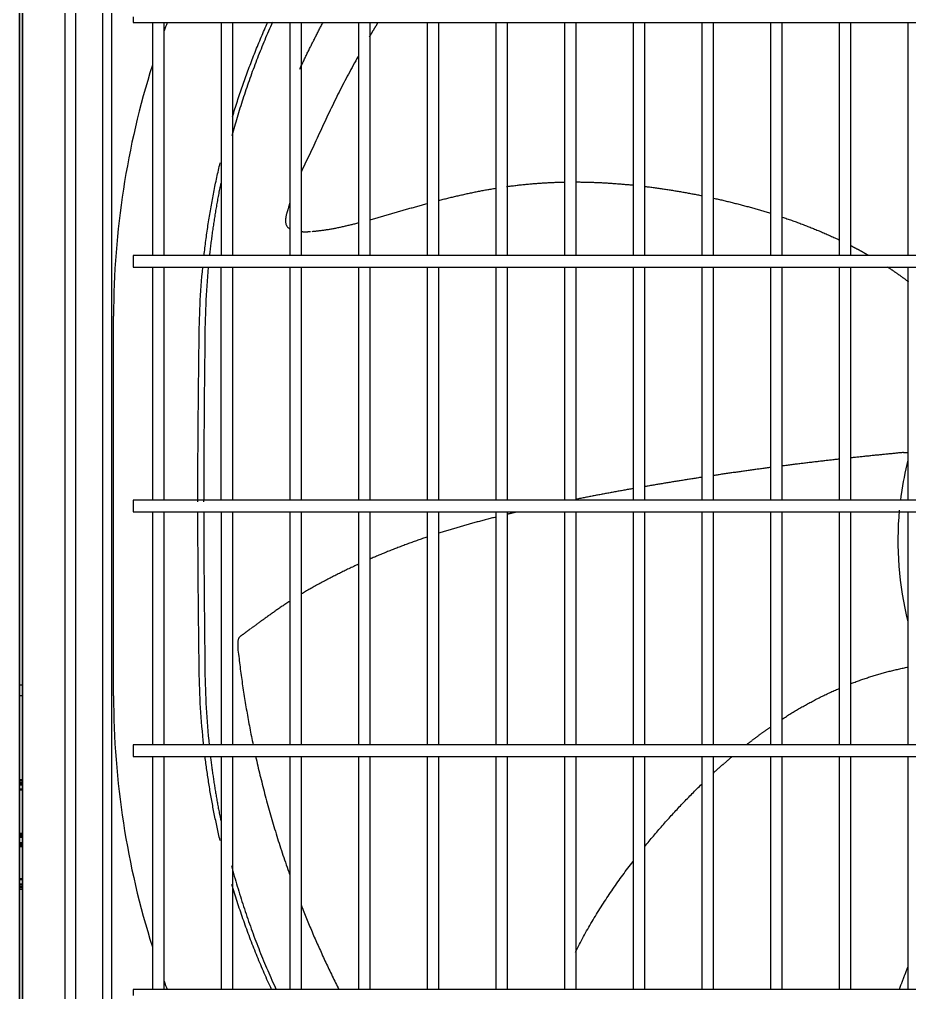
# Model space of a CAD drawing. Header units: millimetres. Extents: x 0 to 504600, y 0 to 118800.
# Drawn here: x 435865.5 to 436170, y 45892.2 to 46225.3 of the extents above; entities that cross this region are included whole.
import ezdxf

# ---------------------------------------------------------------- set-up
doc = ezdxf.new("R2010")
doc.units = ezdxf.units.MM
doc.header["$LTSCALE"] = 200
doc.layers.add('LG-AIRCON', color=240, linetype='Continuous')

# ---------------------------------------------------------------- blocks, each defined once
blk = doc.blocks.new('UXC')
at = {"layer": 'LG-AIRCON', "color": 0}
for p, q in [((390.35, 733), (390.35, 30)), ((390.35, 30), (390.35, 733)), ((391.35, 30), (391.35, 733)), ((391.35, 733), (391.35, 30)), ((405.99, 111.03), (405.99, 651.03)), ((409.53, 651.03), (409.53, 111.03)), ((418.83, 114.89), (418.83, 647.18)), ((421.8, 647.18), (421.8, 114.89)), ((429.3, 548.5), (429.3, 546.5)), ((429.3, 546.5), (1174.82, 546.5)), ((435.81, 546.5), (435.81, 466.75)), ((439.81, 466.75), (439.81, 546.5)), ((459.31, 546.5), (459.31, 466.75)), ((463.31, 466.75), (463.31, 546.5)), ((482.81, 546.5), (482.81, 466.75)), ((486.81, 466.75), (486.81, 546.5)), ((506.31, 546.5), (506.31, 466.75)), ((510.31, 466.75), (510.31, 546.5)), ((529.81, 546.5), (529.81, 466.74)), ((533.81, 466.74), (533.81, 546.5)), ((553.31, 546.5), (553.31, 466.74)), ((557.31, 466.74), (557.31, 546.5)), ((576.81, 546.5), (576.81, 466.74)), ((580.81, 466.74), (580.81, 546.5)), ((600.31, 546.5), (600.31, 466.74)), ((604.31, 466.74), (604.31, 546.5)), ((623.81, 546.5), (623.81, 466.74)), ((627.81, 466.74), (627.81, 546.5)), ((647.31, 546.5), (647.31, 466.74)), ((651.31, 466.74), (651.31, 546.5)), ((670.81, 546.5), (670.81, 466.74)), ((674.81, 466.74), (674.81, 546.5)), ((694.31, 546.5), (694.31, 466.74)), ((1174.82, 466.75), (429.3, 466.75)), ((429.3, 466.75), (429.3, 464.75)), ((429.3, 464.75), (429.3, 462.75)), ((429.3, 462.75), (1174.82, 462.75)), ((435.81, 462.75), (435.81, 383)), ((439.81, 383), (439.81, 462.75)), ((459.31, 383), (459.31, 462.75)), ((463.31, 383), (463.31, 462.75)), ((482.81, 462.75), (482.81, 383)), ((486.81, 383), (486.81, 462.75)), ((506.31, 462.75), (506.31, 383)), ((510.31, 383), (510.31, 462.75)), ((529.81, 462.75), (529.81, 383)), ((533.81, 383), (533.81, 462.75)), ((553.31, 462.75), (553.31, 383)), ((557.31, 383), (557.31, 462.75)), ((576.81, 462.75), (576.81, 383)), ((580.81, 383), (580.81, 462.75)), ((600.31, 462.75), (600.31, 383)), ((604.31, 383), (604.31, 462.75)), ((623.81, 462.75), (623.81, 383)), ((627.81, 383), (627.81, 462.75)), ((647.31, 462.75), (647.31, 383)), ((651.31, 383), (651.31, 462.75)), ((670.81, 462.75), (670.81, 383)), ((674.81, 383), (674.81, 462.75)), ((694.31, 462.75), (694.31, 383)), ((422.56, 316), (422.56, 446)), ((429.3, 383), (429.3, 381)), ((1174.82, 383), (429.3, 383)), ((429.3, 381), (429.3, 379)), ((429.3, 379), (1174.82, 379)), ((435.81, 379), (435.81, 299.25)), ((439.81, 299.25), (439.81, 379)), ((459.31, 379.01), (459.31, 299.26)), ((463.31, 299.26), (463.31, 379.01)), ((482.81, 379), (482.81, 299.25)), ((486.81, 299.25), (486.81, 379)), ((506.31, 379), (506.31, 299.25)), ((510.31, 299.25), (510.31, 379)), ((529.81, 379), (529.81, 299.25)), ((533.81, 299.25), (533.81, 379)), ((553.31, 379), (553.31, 299.25)), ((557.31, 299.25), (557.31, 379)), ((576.81, 379), (576.81, 299.25)), ((580.81, 299.25), (580.81, 379)), ((600.31, 379), (600.31, 299.25)), ((604.31, 299.25), (604.31, 379)), ((623.81, 379), (623.81, 299.25)), ((627.81, 299.25), (627.81, 379)), ((647.31, 379), (647.31, 299.25)), ((651.31, 299.25), (651.31, 379)), ((670.81, 379), (670.81, 299.25)), ((674.81, 299.25), (674.81, 379)), ((694.31, 379), (694.31, 299.25)), ((429.3, 299.25), (429.3, 297.25)), ((1174.82, 299.25), (429.3, 299.25)), ((429.3, 297.25), (429.3, 295.25)), ((429.3, 295.25), (1174.82, 295.25)), ((435.81, 295.25), (435.81, 215.5)), ((439.81, 215.5), (439.81, 295.25)), ((459.31, 295.26), (459.31, 215.5)), ((463.31, 215.5), (463.31, 295.26)), ((482.81, 295.25), (482.81, 215.5)), ((486.81, 215.5), (486.81, 295.25)), ((506.31, 295.25), (506.31, 215.5)), ((510.31, 215.5), (510.31, 295.25)), ((529.81, 295.26), (529.81, 215.51)), ((533.81, 215.51), (533.81, 295.26)), ((553.31, 295.26), (553.31, 215.51)), ((557.31, 215.51), (557.31, 295.26)), ((576.81, 295.26), (576.81, 215.51)), ((580.81, 215.51), (580.81, 295.26)), ((600.31, 295.26), (600.31, 215.51)), ((604.31, 215.51), (604.31, 295.26)), ((623.81, 295.26), (623.81, 215.51)), ((627.81, 215.51), (627.81, 295.26)), ((647.31, 295.26), (647.31, 215.51)), ((651.31, 215.51), (651.31, 295.26)), ((670.81, 295.26), (670.81, 215.51)), ((674.81, 215.51), (674.81, 295.26)), ((694.31, 295.26), (694.31, 215.51)), ((390.6, 268.94), (390.35, 269.01)), ((390.35, 268.94), (391.1, 268.94)), ((390.6, 268.64), (390.35, 268.68)), ((390.35, 268.64), (391.1, 268.64)), ((391.35, 268.44), (390.35, 268.44)), ((390.35, 268.44), (391.35, 268.44)), ((391.35, 268.14), (390.35, 268.14)), ((390.35, 268.14), (391.35, 268.14)), ((391.35, 268.02), (390.35, 268.02)), ((390.35, 268.02), (391.35, 268.02)), ((391.35, 267.64), (390.35, 267.64)), ((390.35, 267.64), (391.35, 267.64)), ((391.35, 268.94), (390.6, 268.94)), ((390.6, 268.94), (390.6, 268.64)), ((391.35, 268.64), (390.6, 268.64)), ((391.1, 268.94), (391.35, 269.01)), ((391.1, 268.94), (391.1, 268.64)), ((391.1, 268.64), (391.35, 268.68)), ((390.35, 265.77), (391.35, 265.77)), ((391.35, 265.77), (390.35, 265.77)), ((390.35, 265.39), (391.35, 265.39)), ((391.35, 265.39), (390.35, 265.39)), ((390.35, 265.27), (391.35, 265.27)), ((391.35, 265.27), (390.35, 265.27)), ((390.35, 264.97), (391.35, 264.97)), ((391.35, 264.97), (390.35, 264.97)), ((391.35, 264.77), (390.35, 264.77)), ((390.35, 264.77), (391.35, 264.77)), ((391.35, 264.47), (390.35, 264.47)), ((390.35, 264.47), (391.35, 264.47)), ((429.3, 215.5), (429.3, 213.5)), ((1174.82, 215.5), (429.3, 215.5))]:
    blk.add_line(p, q, dxfattribs=at)
for points in [[(476.87, 546.62), (476.53, 545.87), (476.2, 545.11), (475.86, 544.35), (475.54, 543.59), (475.21, 542.82), (474.88, 542.06), (474.56, 541.29), (474.24, 540.53), (473.92, 539.76), (473.61, 538.99), (473.29, 538.22), (472.98, 537.45), (472.67, 536.68), (472.37, 535.9), (472.06, 535.13), (471.76, 534.36), (471.47, 533.59), (471.17, 532.81), (470.88, 532.04), (470.59, 531.26), (470.3, 530.49), (470.01, 529.71), (469.73, 528.93), (469.45, 528.15), (469.17, 527.38), (468.9, 526.6), (468.62, 525.82), (468.35, 525.04), (468.08, 524.26), (467.82, 523.48), (467.56, 522.69), (467.3, 521.91), (467.04, 521.13), (466.78, 520.34), (466.53, 519.56), (466.28, 518.77), (466.03, 517.99), (465.78, 517.2), (465.54, 516.41), (465.3, 515.63), (465.06, 514.84), (464.83, 514.05), (464.59, 513.26), (464.36, 512.47), (464.13, 511.68), (463.91, 510.89), (463.69, 510.1), (463.47, 509.3), (463.25, 508.51), (463.03, 507.72)], [(463.25, 514.32), (463.45, 514.98), (463.65, 515.64), (463.85, 516.29), (464.05, 516.95), (464.26, 517.6), (464.47, 518.26), (464.68, 518.91), (464.89, 519.57), (465.1, 520.22), (465.31, 520.87), (465.53, 521.53), (465.75, 522.18), (465.97, 522.83), (466.19, 523.48), (466.41, 524.13), (466.64, 524.78), (466.86, 525.43), (467.09, 526.08), (467.32, 526.73), (467.55, 527.38), (467.78, 528.03), (468.02, 528.67), (468.26, 529.32), (468.49, 529.97), (468.73, 530.61), (468.98, 531.26), (469.22, 531.91), (469.46, 532.55), (469.71, 533.2), (469.96, 533.84), (470.21, 534.48), (470.46, 535.13), (470.72, 535.77), (470.97, 536.41), (471.23, 537.06), (471.49, 537.7), (471.75, 538.34), (472.01, 538.98), (472.28, 539.62), (472.54, 540.26), (472.81, 540.9), (473.08, 541.54), (473.35, 542.18), (473.62, 542.81), (473.89, 543.45), (474.17, 544.08), (474.45, 544.72), (474.72, 545.35), (475, 545.98), (475.29, 546.61)], [(486.21, 530.52), (486.36, 530.84), (486.51, 531.17), (486.66, 531.49), (486.82, 531.82), (486.97, 532.14), (487.12, 532.46), (487.28, 532.79), (487.43, 533.11), (487.59, 533.44), (487.74, 533.76), (487.9, 534.08), (488.05, 534.41), (488.21, 534.73), (488.36, 535.05), (488.52, 535.38), (488.68, 535.7), (488.83, 536.02), (488.99, 536.34), (489.15, 536.66), (489.31, 536.99), (489.47, 537.31), (489.62, 537.63), (489.78, 537.95), (489.94, 538.27), (490.1, 538.59), (490.26, 538.91), (490.42, 539.24), (490.58, 539.56), (490.74, 539.88), (490.91, 540.2), (491.07, 540.52), (491.23, 540.84), (491.39, 541.16), (491.56, 541.48), (491.72, 541.8), (491.88, 542.11), (492.05, 542.43), (492.21, 542.75), (492.37, 543.07), (492.54, 543.39), (492.7, 543.71), (492.87, 544.03), (493.03, 544.35), (493.2, 544.66), (493.37, 544.98), (493.53, 545.3), (493.7, 545.62), (493.87, 545.93), (494.04, 546.25), (494.2, 546.57)], [(513.07, 546.66), (513.01, 546.56), (512.95, 546.46), (512.88, 546.36), (512.82, 546.26), (512.76, 546.16), (512.7, 546.06), (512.64, 545.96), (512.58, 545.86), (512.52, 545.75), (512.45, 545.65), (512.39, 545.55), (512.33, 545.45), (512.27, 545.35), (512.21, 545.25), (512.15, 545.15), (512.09, 545.05), (512.03, 544.95), (511.96, 544.84), (511.9, 544.74), (511.84, 544.64), (511.78, 544.54), (511.72, 544.44), (511.66, 544.34), (511.6, 544.24), (511.54, 544.13), (511.48, 544.03), (511.42, 543.93), (511.35, 543.83), (511.29, 543.73), (511.23, 543.63), (511.17, 543.52), (511.11, 543.42), (511.05, 543.32), (510.99, 543.22), (510.93, 543.12), (510.87, 543.01), (510.81, 542.91), (510.75, 542.81), (510.69, 542.71), (510.63, 542.61), (510.57, 542.5), (510.51, 542.4), (510.45, 542.3), (510.39, 542.2), (510.32, 542.1), (510.26, 541.99), (510.2, 541.89), (510.14, 541.79), (510.08, 541.69), (510.02, 541.58)], [(506.22, 534.95), (505.81, 534.2), (505.39, 533.45), (504.97, 532.7), (504.56, 531.94), (504.15, 531.18), (503.74, 530.42), (503.33, 529.66), (502.92, 528.9), (502.51, 528.14), (502.11, 527.37), (501.71, 526.61), (501.31, 525.84), (500.91, 525.07), (500.51, 524.29), (500.11, 523.52), (499.72, 522.74), (499.32, 521.97), (498.93, 521.19), (498.54, 520.41), (498.16, 519.62), (497.77, 518.84), (497.39, 518.05), (497.01, 517.26), (496.63, 516.47), (496.26, 515.68), (495.88, 514.89), (495.51, 514.09), (495.14, 513.3), (494.76, 512.5), (494.39, 511.7), (494.02, 510.9), (493.65, 510.1), (493.28, 509.3), (492.91, 508.49), (492.53, 507.69), (492.16, 506.89), (491.79, 506.08), (491.41, 505.28), (491.03, 504.47), (490.66, 503.67), (490.28, 502.86), (489.9, 502.06), (489.52, 501.25), (489.14, 500.44), (488.75, 499.63), (488.37, 498.82), (487.98, 498.01), (487.6, 497.2), (487.21, 496.39), (486.82, 495.58)], [(453.49, 466.78), (453.56, 467.42), (453.64, 468.06), (453.71, 468.7), (453.79, 469.35), (453.87, 469.99), (453.95, 470.63), (454.03, 471.27), (454.12, 471.91), (454.2, 472.55), (454.29, 473.19), (454.38, 473.83), (454.47, 474.47), (454.56, 475.11), (454.65, 475.75), (454.75, 476.39), (454.84, 477.03), (454.94, 477.66), (455.04, 478.3), (455.14, 478.94), (455.24, 479.58), (455.34, 480.21), (455.45, 480.85), (455.55, 481.48), (455.66, 482.12), (455.77, 482.75), (455.88, 483.39), (456, 484.02), (456.11, 484.65), (456.22, 485.29), (456.34, 485.92), (456.46, 486.55), (456.58, 487.18), (456.7, 487.81), (456.82, 488.44), (456.95, 489.08), (457.07, 489.71), (457.2, 490.34), (457.33, 490.97), (457.46, 491.59), (457.59, 492.22), (457.73, 492.85), (457.86, 493.48), (458, 494.11), (458.14, 494.74), (458.28, 495.36), (458.42, 495.99), (458.56, 496.61), (458.7, 497.24), (458.85, 497.87), (458.99, 498.49)], [(459.18, 491.43), (459.08, 490.94), (458.98, 490.46), (458.88, 489.97), (458.79, 489.48), (458.69, 488.99), (458.6, 488.5), (458.5, 488.01), (458.41, 487.52), (458.32, 487.03), (458.23, 486.54), (458.14, 486.05), (458.05, 485.56), (457.96, 485.07), (457.87, 484.58), (457.79, 484.09), (457.7, 483.6), (457.62, 483.11), (457.53, 482.62), (457.45, 482.13), (457.37, 481.63), (457.29, 481.14), (457.21, 480.65), (457.13, 480.16), (457.05, 479.66), (456.98, 479.17), (456.9, 478.68), (456.82, 478.18), (456.75, 477.69), (456.68, 477.2), (456.6, 476.7), (456.53, 476.21), (456.46, 475.71), (456.39, 475.22), (456.32, 474.72), (456.25, 474.23), (456.19, 473.73), (456.12, 473.24), (456.05, 472.74), (455.99, 472.25), (455.93, 471.75), (455.86, 471.25), (455.8, 470.76), (455.74, 470.26), (455.68, 469.76), (455.62, 469.26), (455.56, 468.77), (455.51, 468.27), (455.45, 467.77), (455.4, 467.27), (455.34, 466.77)], [(533.8, 485.63), (534.19, 485.73), (534.58, 485.83), (534.96, 485.93), (535.35, 486.03), (535.74, 486.12), (536.12, 486.22), (536.51, 486.32), (536.9, 486.41), (537.29, 486.51), (537.67, 486.6), (538.06, 486.7), (538.45, 486.79), (538.84, 486.88), (539.23, 486.98), (539.62, 487.07), (540.01, 487.16), (540.39, 487.25), (540.78, 487.34), (541.17, 487.43), (541.56, 487.52), (541.95, 487.6), (542.34, 487.69), (542.73, 487.78), (543.12, 487.86), (543.51, 487.95), (543.9, 488.03), (544.29, 488.11), (544.68, 488.2), (545.07, 488.28), (545.46, 488.36), (545.85, 488.44), (546.24, 488.52), (546.63, 488.6), (547.02, 488.67), (547.41, 488.75), (547.8, 488.83), (548.19, 488.9), (548.58, 488.98), (548.98, 489.05), (549.37, 489.12), (549.76, 489.2), (550.15, 489.27), (550.54, 489.34), (550.93, 489.41), (551.32, 489.47), (551.72, 489.54), (552.11, 489.61), (552.5, 489.67), (552.89, 489.74), (553.28, 489.8)], [(556.99, 490.36), (557.39, 490.42), (557.78, 490.47), (558.18, 490.52), (558.58, 490.58), (558.97, 490.63), (559.37, 490.68), (559.77, 490.72), (560.16, 490.77), (560.56, 490.82), (560.96, 490.86), (561.35, 490.91), (561.75, 490.95), (562.15, 491), (562.54, 491.04), (562.94, 491.08), (563.34, 491.12), (563.73, 491.16), (564.13, 491.2), (564.53, 491.23), (564.92, 491.27), (565.32, 491.3), (565.72, 491.34), (566.11, 491.37), (566.51, 491.4), (566.91, 491.44), (567.31, 491.47), (567.7, 491.5), (568.1, 491.52), (568.5, 491.55), (568.89, 491.58), (569.29, 491.6), (569.69, 491.63), (570.08, 491.65), (570.48, 491.68), (570.88, 491.7), (571.27, 491.72), (571.67, 491.74), (572.07, 491.76), (572.46, 491.78), (572.86, 491.79), (573.26, 491.81), (573.65, 491.83), (574.05, 491.84), (574.44, 491.85), (574.84, 491.87), (575.24, 491.88), (575.63, 491.89), (576.03, 491.9), (576.42, 491.91), (576.82, 491.92)], [(580.83, 491.95), (581.22, 491.94), (581.62, 491.94), (582.01, 491.94), (582.4, 491.93), (582.8, 491.93), (583.19, 491.92), (583.58, 491.91), (583.97, 491.91), (584.36, 491.9), (584.76, 491.89), (585.15, 491.88), (585.54, 491.87), (585.93, 491.85), (586.32, 491.84), (586.71, 491.83), (587.11, 491.81), (587.5, 491.8), (587.89, 491.78), (588.28, 491.76), (588.67, 491.75), (589.06, 491.73), (589.45, 491.71), (589.84, 491.69), (590.23, 491.67), (590.62, 491.65), (591.01, 491.63), (591.4, 491.6), (591.79, 491.58), (592.18, 491.55), (592.57, 491.53), (592.96, 491.5), (593.35, 491.48), (593.74, 491.45), (594.13, 491.42), (594.51, 491.39), (594.9, 491.36), (595.29, 491.33), (595.68, 491.3), (596.07, 491.27), (596.46, 491.24), (596.84, 491.2), (597.23, 491.17), (597.62, 491.13), (598.01, 491.1), (598.39, 491.06), (598.78, 491.03), (599.17, 490.99), (599.55, 490.95), (599.94, 490.91), (600.33, 490.87)], [(604.34, 490.42), (604.73, 490.38), (605.13, 490.33), (605.52, 490.28), (605.91, 490.23), (606.3, 490.18), (606.7, 490.13), (607.09, 490.08), (607.48, 490.02), (607.87, 489.97), (608.26, 489.92), (608.66, 489.86), (609.05, 489.81), (609.44, 489.75), (609.83, 489.7), (610.22, 489.64), (610.61, 489.58), (611, 489.52), (611.39, 489.46), (611.78, 489.41), (612.17, 489.35), (612.57, 489.28), (612.96, 489.22), (613.35, 489.16), (613.73, 489.1), (614.12, 489.04), (614.51, 488.97), (614.9, 488.91), (615.29, 488.84), (615.68, 488.78), (616.07, 488.71), (616.46, 488.64), (616.85, 488.58), (617.24, 488.51), (617.62, 488.44), (618.01, 488.37), (618.4, 488.3), (618.79, 488.23), (619.17, 488.16), (619.56, 488.09), (619.95, 488.01), (620.34, 487.94), (620.72, 487.87), (621.11, 487.79), (621.5, 487.72), (621.88, 487.64), (622.27, 487.57), (622.65, 487.49), (623.04, 487.41), (623.43, 487.34), (623.81, 487.26)], [(627.83, 486.41), (628.22, 486.32), (628.62, 486.23), (629.01, 486.14), (629.41, 486.05), (629.8, 485.96), (630.19, 485.87), (630.59, 485.78), (630.98, 485.69), (631.37, 485.59), (631.77, 485.5), (632.16, 485.41), (632.55, 485.31), (632.95, 485.22), (633.34, 485.12), (633.73, 485.02), (634.12, 484.93), (634.51, 484.83), (634.91, 484.73), (635.3, 484.63), (635.69, 484.53), (636.08, 484.43), (636.47, 484.33), (636.86, 484.23), (637.25, 484.13), (637.64, 484.02), (638.03, 483.92), (638.42, 483.81), (638.81, 483.71), (639.2, 483.6), (639.59, 483.5), (639.98, 483.39), (640.37, 483.28), (640.75, 483.17), (641.14, 483.06), (641.53, 482.95), (641.92, 482.84), (642.31, 482.73), (642.69, 482.62), (643.08, 482.51), (643.47, 482.4), (643.85, 482.28), (644.24, 482.17), (644.63, 482.05), (645.01, 481.94), (645.4, 481.82), (645.78, 481.7), (646.17, 481.58), (646.55, 481.46), (646.94, 481.34), (647.32, 481.22)], [(482.81, 484.72), (482.76, 484.54), (482.7, 484.36), (482.65, 484.18), (482.59, 483.99), (482.54, 483.81), (482.49, 483.63), (482.43, 483.45), (482.38, 483.26), (482.33, 483.08), (482.27, 482.9), (482.22, 482.72), (482.16, 482.53), (482.11, 482.35), (482.05, 482.17), (482, 481.99), (481.95, 481.8), (481.89, 481.62), (481.84, 481.44), (481.79, 481.26), (481.74, 481.07), (481.69, 480.89), (481.64, 480.7), (481.6, 480.52), (481.56, 480.33), (481.52, 480.15), (481.49, 479.96), (481.45, 479.77), (481.43, 479.58), (481.4, 479.4), (481.38, 479.21), (481.37, 479.02), (481.36, 478.83), (481.36, 478.64), (481.36, 478.44), (481.37, 478.25), (481.39, 478.06), (481.42, 477.88), (481.46, 477.69), (481.51, 477.51), (481.58, 477.33), (481.65, 477.16), (481.73, 476.99), (481.83, 476.82), (481.93, 476.67), (482.05, 476.53), (482.18, 476.39), (482.33, 476.27), (482.48, 476.17), (482.64, 476.07), (482.81, 475.99)], [(510.33, 479.04), (510.72, 479.15), (511.11, 479.26), (511.5, 479.37), (511.89, 479.48), (512.28, 479.59), (512.67, 479.7), (513.06, 479.81), (513.45, 479.92), (513.84, 480.03), (514.23, 480.14), (514.62, 480.25), (515.01, 480.36), (515.4, 480.47), (515.78, 480.58), (516.17, 480.69), (516.56, 480.8), (516.95, 480.91), (517.34, 481.03), (517.73, 481.14), (518.11, 481.25), (518.5, 481.36), (518.89, 481.47), (519.28, 481.59), (519.66, 481.7), (520.05, 481.81), (520.44, 481.92), (520.83, 482.03), (521.22, 482.15), (521.61, 482.26), (521.99, 482.37), (522.38, 482.48), (522.77, 482.59), (523.16, 482.7), (523.55, 482.81), (523.94, 482.93), (524.33, 483.04), (524.72, 483.15), (525.11, 483.26), (525.5, 483.37), (525.89, 483.48), (526.28, 483.59), (526.67, 483.7), (527.06, 483.81), (527.45, 483.91), (527.84, 484.02), (528.23, 484.13), (528.62, 484.24), (529.01, 484.35), (529.4, 484.45), (529.79, 484.56)], [(651.32, 479.92), (651.72, 479.79), (652.12, 479.65), (652.52, 479.51), (652.92, 479.38), (653.32, 479.24), (653.72, 479.1), (654.12, 478.96), (654.51, 478.82), (654.91, 478.68), (655.31, 478.53), (655.7, 478.39), (656.1, 478.25), (656.5, 478.1), (656.89, 477.96), (657.29, 477.81), (657.68, 477.66), (658.08, 477.51), (658.47, 477.36), (658.87, 477.21), (659.26, 477.06), (659.65, 476.91), (660.04, 476.75), (660.44, 476.6), (660.83, 476.44), (661.22, 476.29), (661.61, 476.13), (662, 475.97), (662.39, 475.81), (662.78, 475.66), (663.17, 475.49), (663.56, 475.33), (663.95, 475.17), (664.34, 475.01), (664.73, 474.84), (665.12, 474.68), (665.5, 474.51), (665.89, 474.34), (666.28, 474.17), (666.66, 474), (667.05, 473.83), (667.43, 473.66), (667.82, 473.49), (668.2, 473.32), (668.59, 473.14), (668.97, 472.97), (669.35, 472.79), (669.73, 472.61), (670.12, 472.43), (670.5, 472.25), (670.88, 472.07)], [(490.49, 475.02), (490.79, 475.05), (491.1, 475.08), (491.4, 475.11), (491.71, 475.14), (492.01, 475.17), (492.32, 475.21), (492.63, 475.24), (492.93, 475.28), (493.24, 475.32), (493.55, 475.36), (493.86, 475.4), (494.17, 475.44), (494.48, 475.48), (494.8, 475.53), (495.11, 475.58), (495.42, 475.62), (495.74, 475.67), (496.06, 475.73), (496.37, 475.78), (496.69, 475.83), (497.01, 475.89), (497.33, 475.95), (497.65, 476.01), (497.97, 476.07), (498.29, 476.13), (498.61, 476.19), (498.93, 476.26), (499.25, 476.32), (499.58, 476.39), (499.9, 476.46), (500.22, 476.53), (500.55, 476.6), (500.87, 476.67), (501.2, 476.74), (501.52, 476.81), (501.85, 476.89), (502.17, 476.96), (502.5, 477.04), (502.83, 477.11), (503.15, 477.19), (503.48, 477.27), (503.8, 477.35), (504.13, 477.43), (504.45, 477.51), (504.78, 477.59), (505.11, 477.67), (505.43, 477.75), (505.76, 477.83), (506.08, 477.92), (506.41, 478)], [(486.76, 474.96), (486.81, 474.96), (486.87, 474.96), (486.94, 474.95), (487, 474.95), (487.06, 474.95), (487.12, 474.94), (487.18, 474.94), (487.24, 474.94), (487.3, 474.93), (487.35, 474.93), (487.41, 474.93), (487.46, 474.93), (487.52, 474.92), (487.57, 474.92), (487.63, 474.92), (487.68, 474.92), (487.74, 474.92), (487.8, 474.92), (487.86, 474.92), (487.92, 474.92), (487.98, 474.92), (488.05, 474.92), (488.11, 474.92), (488.18, 474.92), (488.25, 474.92), (488.31, 474.92), (488.38, 474.92), (488.45, 474.92), (488.52, 474.92), (488.58, 474.92), (488.65, 474.92), (488.71, 474.93), (488.78, 474.93), (488.84, 474.93), (488.91, 474.93), (488.97, 474.93), (489.03, 474.94), (489.1, 474.94), (489.16, 474.94), (489.23, 474.94), (489.29, 474.95), (489.36, 474.95), (489.43, 474.95), (489.5, 474.96), (489.57, 474.96), (489.64, 474.96), (489.72, 474.97), (489.79, 474.97), (489.86, 474.98), (489.93, 474.98)], [(674.86, 470.11), (674.98, 470.04), (675.1, 469.98), (675.22, 469.92), (675.33, 469.86), (675.45, 469.8), (675.57, 469.74), (675.69, 469.67), (675.81, 469.61), (675.93, 469.55), (676.05, 469.49), (676.17, 469.42), (676.29, 469.36), (676.41, 469.3), (676.53, 469.24), (676.64, 469.17), (676.76, 469.11), (676.88, 469.05), (677, 468.98), (677.12, 468.92), (677.24, 468.86), (677.35, 468.79), (677.47, 468.73), (677.59, 468.67), (677.71, 468.6), (677.83, 468.54), (677.95, 468.47), (678.06, 468.41), (678.18, 468.34), (678.3, 468.28), (678.42, 468.22), (678.53, 468.15), (678.65, 468.09), (678.77, 468.02), (678.89, 467.96), (679.01, 467.89), (679.12, 467.83), (679.24, 467.76), (679.36, 467.69), (679.47, 467.63), (679.59, 467.56), (679.71, 467.5), (679.83, 467.43), (679.94, 467.36), (680.06, 467.3), (680.18, 467.23), (680.29, 467.17), (680.41, 467.1), (680.53, 467.03), (680.64, 466.96), (680.76, 466.9)], [(451.36, 382.5), (451.37, 384.11), (451.37, 385.72), (451.38, 387.32), (451.38, 388.93), (451.39, 390.53), (451.39, 392.14), (451.4, 393.74), (451.41, 395.35), (451.42, 396.95), (451.42, 398.56), (451.43, 400.17), (451.44, 401.77), (451.45, 403.38), (451.46, 404.98), (451.47, 406.59), (451.49, 408.19), (451.5, 409.8), (451.51, 411.4), (451.53, 413.01), (451.54, 414.61), (451.56, 416.22), (451.57, 417.83), (451.59, 419.43), (451.61, 421.04), (451.63, 422.64), (451.64, 424.25), (451.66, 425.85), (451.68, 427.46), (451.7, 429.06), (451.72, 430.67), (451.74, 432.27), (451.76, 433.88), (451.78, 435.48), (451.8, 437.09), (451.82, 438.69), (451.85, 440.3), (451.88, 441.9), (451.92, 443.51), (451.96, 445.11), (452.01, 446.72), (452.07, 448.32), (452.14, 449.93), (452.22, 451.53), (452.31, 453.14), (452.41, 454.74), (452.52, 456.34), (452.65, 457.95), (452.78, 459.55), (452.92, 461.15), (453.07, 462.75)], [(454.94, 462.75), (454.79, 461.15), (454.66, 459.55), (454.53, 457.95), (454.42, 456.35), (454.31, 454.75), (454.22, 453.15), (454.14, 451.54), (454.06, 449.94), (454, 448.34), (453.94, 446.73), (453.9, 445.13), (453.86, 443.52), (453.82, 441.92), (453.8, 440.31), (453.77, 438.71), (453.76, 437.1), (453.74, 435.49), (453.72, 433.89), (453.71, 432.28), (453.69, 430.68), (453.68, 429.07), (453.66, 427.46), (453.64, 425.86), (453.63, 424.25), (453.61, 422.65), (453.59, 421.04), (453.58, 419.43), (453.56, 417.83), (453.55, 416.22), (453.53, 414.62), (453.52, 413.01), (453.51, 411.4), (453.49, 409.8), (453.48, 408.19), (453.47, 406.59), (453.46, 404.98), (453.45, 403.37), (453.44, 401.77), (453.43, 400.16), (453.42, 398.56), (453.41, 396.95), (453.41, 395.34), (453.4, 393.74), (453.39, 392.13), (453.39, 390.53), (453.38, 388.92), (453.38, 387.31), (453.37, 385.71), (453.37, 384.1), (453.36, 382.49)], [(687.28, 462.89), (687.42, 462.79), (687.57, 462.7), (687.72, 462.6), (687.86, 462.5), (688.01, 462.41), (688.16, 462.31), (688.3, 462.21), (688.45, 462.11), (688.59, 462.02), (688.74, 461.92), (688.89, 461.82), (689.03, 461.72), (689.18, 461.62), (689.32, 461.52), (689.47, 461.42), (689.61, 461.32), (689.76, 461.22), (689.9, 461.12), (690.05, 461.02), (690.19, 460.92), (690.33, 460.82), (690.48, 460.72), (690.62, 460.62), (690.77, 460.52), (690.91, 460.42), (691.05, 460.31), (691.2, 460.21), (691.34, 460.11), (691.48, 460.01), (691.63, 459.91), (691.77, 459.8), (691.91, 459.7), (692.05, 459.6), (692.2, 459.49), (692.34, 459.39), (692.48, 459.29), (692.62, 459.18), (692.76, 459.08), (692.9, 458.97), (693.05, 458.87), (693.19, 458.76), (693.33, 458.66), (693.47, 458.55), (693.61, 458.45), (693.75, 458.34), (693.89, 458.24), (694.03, 458.13), (694.17, 458.02), (694.31, 457.92), (694.45, 457.81)], [(670.85, 397.06), (670.47, 397.02), (670.1, 396.98), (669.72, 396.94), (669.34, 396.89), (668.97, 396.85), (668.59, 396.81), (668.21, 396.77), (667.83, 396.72), (667.45, 396.68), (667.07, 396.64), (666.68, 396.59), (666.3, 396.55), (665.92, 396.5), (665.53, 396.46), (665.15, 396.42), (664.76, 396.37), (664.38, 396.33), (663.99, 396.28), (663.6, 396.24), (663.21, 396.19), (662.83, 396.14), (662.44, 396.1), (662.05, 396.05), (661.66, 396.01), (661.27, 395.96), (660.87, 395.91), (660.48, 395.87), (660.09, 395.82), (659.7, 395.77), (659.3, 395.72), (658.91, 395.68), (658.51, 395.63), (658.12, 395.58), (657.72, 395.53), (657.33, 395.48), (656.93, 395.43), (656.53, 395.38), (656.13, 395.33), (655.74, 395.29), (655.34, 395.24), (654.94, 395.19), (654.54, 395.14), (654.14, 395.09), (653.74, 395.04), (653.34, 394.99), (652.93, 394.93), (652.53, 394.88), (652.13, 394.83), (651.73, 394.78), (651.32, 394.73)], [(692.73, 399.34), (692.4, 399.31), (692.08, 399.28), (691.76, 399.24), (691.43, 399.21), (691.1, 399.18), (690.78, 399.15), (690.44, 399.11), (690.11, 399.08), (689.78, 399.04), (689.44, 399.01), (689.1, 398.98), (688.76, 398.94), (688.42, 398.91), (688.07, 398.87), (687.73, 398.84), (687.39, 398.8), (687.04, 398.77), (686.69, 398.74), (686.34, 398.7), (685.99, 398.66), (685.63, 398.63), (685.28, 398.59), (684.92, 398.55), (684.57, 398.52), (684.21, 398.48), (683.85, 398.45), (683.48, 398.41), (683.12, 398.37), (682.76, 398.33), (682.39, 398.29), (682.03, 398.26), (681.66, 398.22), (681.29, 398.18), (680.92, 398.14), (680.55, 398.1), (680.18, 398.07), (679.8, 398.03), (679.43, 397.99), (679.05, 397.95), (678.67, 397.91), (678.3, 397.87), (677.92, 397.83), (677.54, 397.79), (677.15, 397.75), (676.77, 397.71), (676.39, 397.66), (676, 397.62), (675.62, 397.58), (675.23, 397.54), (674.85, 397.5)], [(692.79, 399.34), (692.78, 399.34), (692.78, 399.34), (692.78, 399.34), (692.78, 399.34), (692.78, 399.34), (692.78, 399.34), (692.78, 399.34), (692.78, 399.34), (692.77, 399.34), (692.77, 399.34), (692.77, 399.34), (692.77, 399.34), (692.77, 399.34), (692.77, 399.34), (692.77, 399.34), (692.77, 399.34), (692.77, 399.34), (692.76, 399.34), (692.76, 399.34), (692.76, 399.34), (692.76, 399.34), (692.76, 399.34), (692.76, 399.34), (692.76, 399.34), (692.76, 399.34), (692.75, 399.34), (692.75, 399.34), (692.75, 399.34), (692.75, 399.34), (692.75, 399.34), (692.75, 399.34), (692.75, 399.34), (692.75, 399.34), (692.74, 399.34), (692.74, 399.34), (692.74, 399.34), (692.74, 399.34), (692.74, 399.34), (692.74, 399.34), (692.74, 399.34), (692.74, 399.34), (692.74, 399.34), (692.73, 399.34), (692.73, 399.34), (692.73, 399.34), (692.73, 399.34), (692.73, 399.34), (692.73, 399.34), (692.73, 399.34), (692.73, 399.34)], [(692.79, 399.34), (692.82, 399.34), (692.86, 399.34), (692.9, 399.33), (692.93, 399.33), (692.97, 399.33), (693, 399.33), (693.04, 399.33), (693.07, 399.32), (693.11, 399.32), (693.14, 399.32), (693.18, 399.32), (693.21, 399.32), (693.25, 399.32), (693.28, 399.32), (693.31, 399.32), (693.35, 399.32), (693.38, 399.32), (693.41, 399.32), (693.45, 399.32), (693.48, 399.32), (693.51, 399.32), (693.55, 399.32), (693.58, 399.32), (693.61, 399.32), (693.64, 399.33), (693.67, 399.33), (693.7, 399.33), (693.74, 399.33), (693.77, 399.33), (693.8, 399.34), (693.83, 399.34), (693.86, 399.34), (693.89, 399.35), (693.92, 399.35), (693.95, 399.35), (693.98, 399.36), (694.01, 399.36), (694.03, 399.36), (694.06, 399.37), (694.09, 399.37), (694.12, 399.38), (694.15, 399.38), (694.17, 399.39), (694.2, 399.39), (694.23, 399.4), (694.25, 399.4), (694.28, 399.41), (694.3, 399.41), (694.33, 399.42), (694.35, 399.43)], [(647.31, 394.21), (646.93, 394.16), (646.55, 394.11), (646.16, 394.05), (645.78, 394), (645.39, 393.95), (645.01, 393.9), (644.62, 393.85), (644.24, 393.8), (643.85, 393.74), (643.46, 393.69), (643.08, 393.64), (642.69, 393.59), (642.3, 393.53), (641.92, 393.48), (641.53, 393.43), (641.14, 393.37), (640.75, 393.32), (640.36, 393.27), (639.98, 393.21), (639.59, 393.16), (639.2, 393.1), (638.81, 393.05), (638.42, 392.99), (638.03, 392.94), (637.64, 392.88), (637.25, 392.83), (636.86, 392.77), (636.47, 392.72), (636.07, 392.66), (635.68, 392.61), (635.29, 392.55), (634.9, 392.5), (634.51, 392.44), (634.11, 392.38), (633.72, 392.33), (633.33, 392.27), (632.94, 392.21), (632.54, 392.15), (632.15, 392.1), (631.76, 392.04), (631.36, 391.98), (630.97, 391.92), (630.57, 391.87), (630.18, 391.81), (629.78, 391.75), (629.39, 391.69), (628.99, 391.63), (628.6, 391.57), (628.2, 391.51), (627.81, 391.45)], [(623.8, 390.84), (623.42, 390.79), (623.03, 390.73), (622.64, 390.67), (622.25, 390.61), (621.87, 390.55), (621.48, 390.49), (621.09, 390.42), (620.7, 390.36), (620.32, 390.3), (619.93, 390.24), (619.54, 390.18), (619.15, 390.12), (618.76, 390.06), (618.38, 390), (617.99, 389.94), (617.6, 389.87), (617.21, 389.81), (616.82, 389.75), (616.43, 389.69), (616.04, 389.62), (615.65, 389.56), (615.26, 389.5), (614.87, 389.44), (614.49, 389.37), (614.1, 389.31), (613.71, 389.25), (613.32, 389.18), (612.93, 389.12), (612.54, 389.05), (612.15, 388.99), (611.76, 388.93), (611.37, 388.86), (610.98, 388.8), (610.59, 388.73), (610.2, 388.67), (609.81, 388.6), (609.41, 388.54), (609.02, 388.47), (608.63, 388.41), (608.24, 388.34), (607.85, 388.27), (607.46, 388.21), (607.07, 388.14), (606.68, 388.07), (606.28, 388.01), (605.89, 387.94), (605.49, 387.87), (605.1, 387.81), (604.71, 387.74), (604.32, 387.67)], [(600.22, 386.96), (599.83, 386.89), (599.45, 386.82), (599.07, 386.75), (598.68, 386.69), (598.3, 386.62), (597.91, 386.55), (597.52, 386.48), (597.13, 386.41), (596.74, 386.34), (596.34, 386.27), (595.95, 386.2), (595.55, 386.12), (595.15, 386.05), (594.75, 385.98), (594.36, 385.91), (593.96, 385.84), (593.57, 385.76), (593.17, 385.69), (592.78, 385.62), (592.39, 385.55), (592, 385.47), (591.61, 385.4), (591.22, 385.33), (590.84, 385.26), (590.45, 385.19), (590.06, 385.12), (589.68, 385.04), (589.3, 384.97), (588.91, 384.9), (588.53, 384.83), (588.14, 384.75), (587.76, 384.68), (587.38, 384.61), (586.99, 384.53), (586.61, 384.46), (586.23, 384.39), (585.85, 384.32), (585.46, 384.24), (585.08, 384.17), (584.7, 384.09), (584.32, 384.02), (583.93, 383.95), (583.55, 383.87), (583.16, 383.79), (582.77, 383.72), (582.38, 383.64), (581.99, 383.57), (581.6, 383.49), (581.21, 383.41), (580.81, 383.33)], [(453.38, 299.21), (453.21, 300.79), (453.05, 302.38), (452.91, 303.97), (452.77, 305.56), (452.64, 307.15), (452.52, 308.74), (452.41, 310.33), (452.31, 311.92), (452.22, 313.52), (452.14, 315.11), (452.07, 316.7), (452.01, 318.3), (451.96, 319.89), (451.92, 321.49), (451.88, 323.09), (451.85, 324.68), (451.82, 326.28), (451.8, 327.88), (451.78, 329.47), (451.76, 331.07), (451.74, 332.67), (451.72, 334.26), (451.7, 335.86), (451.68, 337.46), (451.66, 339.06), (451.65, 340.65), (451.63, 342.25), (451.61, 343.85), (451.59, 345.45), (451.57, 347.04), (451.56, 348.64), (451.54, 350.24), (451.53, 351.84), (451.51, 353.43), (451.5, 355.03), (451.49, 356.63), (451.48, 358.23), (451.46, 359.82), (451.45, 361.42), (451.44, 363.02), (451.43, 364.62), (451.43, 366.22), (451.42, 367.81), (451.41, 369.41), (451.4, 371.01), (451.39, 372.61), (451.39, 374.21), (451.38, 375.8), (451.38, 377.4), (451.37, 379)], [(453.37, 379), (453.38, 377.4), (453.38, 375.8), (453.39, 374.2), (453.39, 372.61), (453.4, 371.01), (453.41, 369.41), (453.42, 367.81), (453.42, 366.22), (453.43, 364.62), (453.44, 363.02), (453.45, 361.42), (453.46, 359.82), (453.47, 358.23), (453.48, 356.63), (453.5, 355.03), (453.51, 353.43), (453.52, 351.84), (453.54, 350.24), (453.55, 348.64), (453.56, 347.04), (453.58, 345.45), (453.6, 343.85), (453.61, 342.25), (453.63, 340.66), (453.64, 339.06), (453.66, 337.46), (453.68, 335.86), (453.69, 334.27), (453.71, 332.67), (453.72, 331.07), (453.74, 329.47), (453.76, 327.88), (453.78, 326.28), (453.8, 324.68), (453.82, 323.09), (453.86, 321.49), (453.9, 319.89), (453.94, 318.3), (454, 316.7), (454.06, 315.11), (454.13, 313.51), (454.22, 311.92), (454.31, 310.33), (454.41, 308.73), (454.53, 307.14), (454.65, 305.55), (454.78, 303.96), (454.93, 302.37), (455.08, 300.78), (455.24, 299.19)], [(553.35, 377.23), (552.95, 377.13), (552.55, 377.03), (552.15, 376.93), (551.75, 376.83), (551.34, 376.72), (550.94, 376.62), (550.53, 376.51), (550.12, 376.41), (549.72, 376.3), (549.32, 376.19), (548.91, 376.09), (548.51, 375.98), (548.11, 375.88), (547.72, 375.77), (547.32, 375.66), (546.93, 375.56), (546.54, 375.45), (546.15, 375.34), (545.75, 375.24), (545.36, 375.13), (544.98, 375.02), (544.59, 374.92), (544.2, 374.81), (543.81, 374.7), (543.42, 374.59), (543.04, 374.48), (542.65, 374.37), (542.27, 374.26), (541.88, 374.15), (541.5, 374.04), (541.11, 373.93), (540.73, 373.82), (540.35, 373.7), (539.96, 373.59), (539.58, 373.48), (539.2, 373.36), (538.81, 373.25), (538.42, 373.13), (538.04, 373.02), (537.65, 372.9), (537.26, 372.78), (536.87, 372.66), (536.48, 372.54), (536.09, 372.42), (535.69, 372.3), (535.3, 372.18), (534.91, 372.05), (534.52, 371.93), (534.13, 371.81), (533.75, 371.68)], [(560.66, 379), (560.59, 378.99), (560.52, 378.97), (560.46, 378.96), (560.39, 378.94), (560.32, 378.93), (560.26, 378.91), (560.19, 378.89), (560.12, 378.88), (560.05, 378.86), (559.99, 378.85), (559.92, 378.83), (559.85, 378.82), (559.79, 378.8), (559.72, 378.78), (559.65, 378.77), (559.59, 378.75), (559.52, 378.74), (559.45, 378.72), (559.38, 378.7), (559.32, 378.69), (559.25, 378.67), (559.18, 378.66), (559.12, 378.64), (559.05, 378.63), (558.98, 378.61), (558.92, 378.59), (558.85, 378.58), (558.78, 378.56), (558.72, 378.55), (558.65, 378.53), (558.58, 378.51), (558.52, 378.5), (558.45, 378.48), (558.38, 378.47), (558.32, 378.45), (558.25, 378.43), (558.18, 378.42), (558.12, 378.4), (558.05, 378.39), (557.98, 378.37), (557.92, 378.35), (557.85, 378.34), (557.78, 378.32), (557.72, 378.31), (557.65, 378.29), (557.58, 378.27), (557.52, 378.26), (557.45, 378.24), (557.38, 378.23), (557.32, 378.21)], [(529.82, 370.4), (529.42, 370.26), (529.01, 370.12), (528.61, 369.98), (528.21, 369.85), (527.81, 369.71), (527.41, 369.57), (527.01, 369.43), (526.61, 369.29), (526.22, 369.15), (525.82, 369.01), (525.42, 368.87), (525.03, 368.73), (524.63, 368.58), (524.23, 368.44), (523.83, 368.29), (523.44, 368.15), (523.04, 368), (522.64, 367.85), (522.23, 367.7), (521.83, 367.55), (521.43, 367.4), (521.03, 367.25), (520.62, 367.09), (520.22, 366.94), (519.82, 366.79), (519.42, 366.63), (519.03, 366.48), (518.63, 366.32), (518.24, 366.17), (517.85, 366.01), (517.46, 365.86), (517.07, 365.71), (516.69, 365.55), (516.3, 365.4), (515.92, 365.24), (515.53, 365.08), (515.15, 364.93), (514.77, 364.77), (514.39, 364.61), (514.01, 364.46), (513.64, 364.3), (513.26, 364.14), (512.88, 363.98), (512.51, 363.82), (512.14, 363.66), (511.76, 363.5), (511.39, 363.35), (511.02, 363.18), (510.65, 363.02), (510.28, 362.86)], [(506.39, 361.12), (505.96, 360.92), (505.53, 360.73), (505.11, 360.53), (504.69, 360.33), (504.27, 360.13), (503.85, 359.94), (503.43, 359.74), (503.02, 359.54), (502.61, 359.35), (502.2, 359.15), (501.8, 358.95), (501.39, 358.76), (500.99, 358.56), (500.58, 358.36), (500.18, 358.16), (499.78, 357.96), (499.38, 357.77), (498.99, 357.57), (498.59, 357.37), (498.2, 357.17), (497.81, 356.97), (497.41, 356.77), (497.03, 356.57), (496.64, 356.37), (496.25, 356.17), (495.86, 355.97), (495.47, 355.76), (495.09, 355.56), (494.7, 355.35), (494.31, 355.15), (493.93, 354.94), (493.54, 354.73), (493.15, 354.52), (492.76, 354.31), (492.38, 354.1), (491.99, 353.89), (491.61, 353.67), (491.22, 353.46), (490.84, 353.24), (490.46, 353.03), (490.08, 352.82), (489.71, 352.6), (489.33, 352.39), (488.96, 352.17), (488.6, 351.96), (488.24, 351.75), (487.88, 351.54), (487.53, 351.33), (487.17, 351.12), (486.81, 350.91)], [(482.77, 348.39), (482.45, 348.18), (482.12, 347.97), (481.8, 347.75), (481.48, 347.54), (481.16, 347.33), (480.84, 347.12), (480.52, 346.9), (480.21, 346.69), (479.9, 346.48), (479.59, 346.27), (479.28, 346.06), (478.98, 345.85), (478.68, 345.64), (478.38, 345.43), (478.08, 345.23), (477.78, 345.02), (477.49, 344.81), (477.2, 344.6), (476.91, 344.4), (476.63, 344.2), (476.35, 344), (476.07, 343.8), (475.79, 343.61), (475.52, 343.41), (475.24, 343.21), (474.97, 343.01), (474.71, 342.82), (474.45, 342.64), (474.2, 342.45), (473.95, 342.27), (473.69, 342.09), (473.44, 341.9), (473.19, 341.72), (472.95, 341.55), (472.72, 341.38), (472.5, 341.22), (472.26, 341.05), (472.02, 340.87), (471.79, 340.71), (471.58, 340.55), (471.39, 340.41), (471.18, 340.26), (470.96, 340.1), (470.74, 339.94), (470.55, 339.81), (470.38, 339.68), (470.2, 339.55), (470, 339.41), (469.81, 339.27), (469.63, 339.14)], [(469.34, 338.93), (469.21, 338.84), (469.08, 338.75), (468.96, 338.66), (468.83, 338.57), (468.71, 338.48), (468.59, 338.39), (468.48, 338.31), (468.36, 338.22), (468.25, 338.14), (468.14, 338.05), (468.03, 337.97), (467.92, 337.89), (467.81, 337.81), (467.71, 337.73), (467.61, 337.65), (467.51, 337.58), (467.42, 337.5), (467.32, 337.43), (467.23, 337.36), (467.14, 337.29), (467.05, 337.22), (466.96, 337.16), (466.88, 337.09), (466.79, 337.04), (466.71, 336.98), (466.63, 336.92), (466.56, 336.87), (466.48, 336.82), (466.41, 336.77), (466.33, 336.72), (466.26, 336.67), (466.2, 336.62), (466.13, 336.57), (466.06, 336.53), (466, 336.48), (465.94, 336.42), (465.88, 336.37), (465.82, 336.32), (465.76, 336.26), (465.71, 336.2), (465.65, 336.14), (465.6, 336.08), (465.55, 336.02), (465.5, 335.96), (465.45, 335.89), (465.41, 335.83), (465.36, 335.77), (465.32, 335.7), (465.28, 335.63), (465.24, 335.57)], [(465.2, 335.44), (465.1, 334.67), (465.03, 333.91), (465.01, 333.17), (465.03, 332.43), (465.1, 331.7), (465.18, 330.98), (465.28, 330.26), (465.38, 329.54), (465.46, 328.82), (465.55, 328.1), (465.63, 327.38), (465.71, 326.65), (465.8, 325.93), (465.89, 325.21), (465.98, 324.49), (466.08, 323.77), (466.18, 323.05), (466.28, 322.33), (466.38, 321.61), (466.48, 320.9), (466.59, 320.18), (466.7, 319.46), (466.8, 318.74), (466.91, 318.02), (467.03, 317.3), (467.14, 316.59), (467.25, 315.87), (467.37, 315.15), (467.48, 314.43), (467.6, 313.71), (467.72, 312.99), (467.84, 312.27), (467.96, 311.55), (468.09, 310.83), (468.21, 310.11), (468.34, 309.39), (468.47, 308.67), (468.6, 307.95), (468.73, 307.23), (468.86, 306.51), (469, 305.78), (469.13, 305.06), (469.27, 304.34), (469.41, 303.62), (469.55, 302.89), (469.7, 302.17), (469.84, 301.44), (469.99, 300.72), (470.14, 299.99), (470.29, 299.27)], [(674.71, 320.19), (675.09, 320.34), (675.47, 320.48), (675.85, 320.63), (676.23, 320.77), (676.61, 320.91), (677, 321.05), (677.38, 321.19), (677.77, 321.33), (678.15, 321.47), (678.53, 321.6), (678.92, 321.73), (679.31, 321.87), (679.69, 322), (680.08, 322.13), (680.47, 322.26), (680.85, 322.38), (681.24, 322.51), (681.63, 322.63), (682.02, 322.76), (682.41, 322.88), (682.8, 323), (683.19, 323.12), (683.58, 323.24), (683.97, 323.35), (684.36, 323.47), (684.75, 323.58), (685.14, 323.69), (685.54, 323.8), (685.93, 323.91), (686.32, 324.02), (686.72, 324.12), (687.11, 324.23), (687.51, 324.33), (687.9, 324.44), (688.3, 324.54), (688.7, 324.64), (689.09, 324.73), (689.49, 324.83), (689.89, 324.93), (690.29, 325.02), (690.68, 325.11), (691.08, 325.2), (691.48, 325.29), (691.88, 325.38), (692.28, 325.47), (692.68, 325.55), (693.08, 325.64), (693.49, 325.72), (693.89, 325.8), (694.29, 325.88)], [(651.25, 308.07), (651.62, 308.31), (651.99, 308.55), (652.37, 308.79), (652.74, 309.02), (653.12, 309.26), (653.49, 309.49), (653.87, 309.73), (654.24, 309.96), (654.62, 310.19), (655, 310.42), (655.38, 310.65), (655.76, 310.88), (656.14, 311.1), (656.52, 311.33), (656.9, 311.55), (657.29, 311.78), (657.67, 312), (658.05, 312.22), (658.44, 312.44), (658.82, 312.65), (659.21, 312.87), (659.6, 313.09), (659.99, 313.3), (660.37, 313.51), (660.76, 313.72), (661.15, 313.93), (661.54, 314.14), (661.94, 314.35), (662.33, 314.55), (662.72, 314.76), (663.12, 314.96), (663.51, 315.16), (663.91, 315.36), (664.3, 315.56), (664.7, 315.76), (665.1, 315.96), (665.49, 316.15), (665.89, 316.35), (666.29, 316.54), (666.69, 316.73), (667.09, 316.92), (667.49, 317.11), (667.9, 317.29), (668.3, 317.48), (668.7, 317.66), (669.11, 317.84), (669.51, 318.03), (669.92, 318.2), (670.33, 318.38), (670.73, 318.56)], [(639.1, 299.32), (639.26, 299.45), (639.42, 299.57), (639.58, 299.7), (639.74, 299.82), (639.9, 299.95), (640.06, 300.07), (640.22, 300.2), (640.38, 300.32), (640.54, 300.44), (640.7, 300.57), (640.86, 300.69), (641.02, 300.82), (641.18, 300.94), (641.34, 301.06), (641.5, 301.18), (641.66, 301.31), (641.82, 301.43), (641.99, 301.55), (642.15, 301.67), (642.31, 301.8), (642.47, 301.92), (642.63, 302.04), (642.79, 302.16), (642.96, 302.28), (643.12, 302.4), (643.28, 302.52), (643.44, 302.64), (643.61, 302.76), (643.77, 302.88), (643.93, 303), (644.1, 303.12), (644.26, 303.24), (644.42, 303.36), (644.59, 303.48), (644.75, 303.6), (644.91, 303.72), (645.08, 303.84), (645.24, 303.96), (645.41, 304.07), (645.57, 304.19), (645.74, 304.31), (645.9, 304.43), (646.07, 304.55), (646.23, 304.66), (646.4, 304.78), (646.56, 304.9), (646.73, 305.01), (646.89, 305.13), (647.06, 305.24), (647.23, 305.36)], [(458.99, 266.54), (458.85, 267.11), (458.72, 267.68), (458.59, 268.24), (458.46, 268.81), (458.33, 269.38), (458.21, 269.95), (458.08, 270.52), (457.96, 271.09), (457.83, 271.66), (457.71, 272.23), (457.59, 272.8), (457.47, 273.37), (457.35, 273.94), (457.23, 274.52), (457.12, 275.09), (457, 275.66), (456.89, 276.24), (456.78, 276.81), (456.66, 277.38), (456.55, 277.95), (456.45, 278.53), (456.34, 279.1), (456.23, 279.67), (456.13, 280.25), (456.02, 280.82), (455.92, 281.39), (455.82, 281.97), (455.72, 282.54), (455.62, 283.12), (455.53, 283.69), (455.43, 284.26), (455.34, 284.84), (455.24, 285.41), (455.15, 285.99), (455.06, 286.56), (454.97, 287.14), (454.88, 287.71), (454.8, 288.28), (454.71, 288.86), (454.62, 289.43), (454.54, 290.01), (454.46, 290.58), (454.38, 291.16), (454.3, 291.73), (454.22, 292.31), (454.14, 292.88), (454.07, 293.46), (453.99, 294.03), (453.92, 294.61), (453.85, 295.19)], [(455.69, 295.17), (455.74, 294.73), (455.8, 294.29), (455.85, 293.85), (455.91, 293.42), (455.96, 292.98), (456.02, 292.54), (456.08, 292.1), (456.13, 291.66), (456.19, 291.22), (456.25, 290.78), (456.31, 290.34), (456.37, 289.9), (456.44, 289.46), (456.5, 289.02), (456.56, 288.59), (456.63, 288.15), (456.69, 287.71), (456.76, 287.27), (456.82, 286.83), (456.89, 286.39), (456.96, 285.95), (457.03, 285.51), (457.09, 285.08), (457.16, 284.64), (457.24, 284.2), (457.31, 283.76), (457.38, 283.32), (457.45, 282.88), (457.53, 282.44), (457.6, 282.01), (457.67, 281.57), (457.75, 281.13), (457.83, 280.69), (457.9, 280.25), (457.98, 279.81), (458.06, 279.38), (458.14, 278.94), (458.22, 278.5), (458.3, 278.06), (458.38, 277.62), (458.47, 277.19), (458.55, 276.75), (458.63, 276.31), (458.72, 275.87), (458.8, 275.44), (458.89, 275), (458.98, 274.56), (459.07, 274.12), (459.15, 273.68), (459.24, 273.25)], [(471.15, 295.28), (471.32, 294.49), (471.5, 293.7), (471.68, 292.91), (471.87, 292.12), (472.05, 291.32), (472.24, 290.53), (472.43, 289.74), (472.62, 288.94), (472.81, 288.15), (473.01, 287.35), (473.21, 286.55), (473.41, 285.76), (473.61, 284.96), (473.81, 284.16), (474.02, 283.36), (474.23, 282.56), (474.44, 281.76), (474.66, 280.96), (474.87, 280.15), (475.09, 279.35), (475.31, 278.55), (475.53, 277.74), (475.76, 276.94), (475.99, 276.13), (476.22, 275.32), (476.45, 274.52), (476.68, 273.71), (476.92, 272.9), (477.16, 272.09), (477.4, 271.28), (477.64, 270.47), (477.89, 269.66), (478.14, 268.85), (478.39, 268.03), (478.64, 267.22), (478.9, 266.41), (479.16, 265.59), (479.42, 264.78), (479.68, 263.96), (479.95, 263.14), (480.22, 262.33), (480.49, 261.51), (480.76, 260.69), (481.04, 259.87), (481.32, 259.05), (481.6, 258.23), (481.88, 257.41), (482.17, 256.59), (482.46, 255.77), (482.75, 254.95)], [(627.79, 289.62), (627.91, 289.74), (628.04, 289.86), (628.16, 289.97), (628.29, 290.09), (628.41, 290.2), (628.54, 290.32), (628.67, 290.43), (628.79, 290.55), (628.92, 290.66), (629.04, 290.78), (629.17, 290.89), (629.3, 291), (629.42, 291.12), (629.55, 291.23), (629.68, 291.35), (629.8, 291.46), (629.93, 291.57), (630.06, 291.69), (630.18, 291.8), (630.31, 291.92), (630.44, 292.03), (630.56, 292.14), (630.69, 292.26), (630.82, 292.37), (630.95, 292.48), (631.07, 292.59), (631.2, 292.71), (631.33, 292.82), (631.46, 292.93), (631.58, 293.05), (631.71, 293.16), (631.84, 293.27), (631.97, 293.38), (632.1, 293.49), (632.23, 293.61), (632.35, 293.72), (632.48, 293.83), (632.61, 293.94), (632.74, 294.05), (632.87, 294.16), (633, 294.28), (633.13, 294.39), (633.26, 294.5), (633.39, 294.61), (633.51, 294.72), (633.64, 294.83), (633.77, 294.94), (633.9, 295.05), (634.03, 295.16), (634.16, 295.27)], [(604.29, 264.48), (604.65, 264.94), (605.02, 265.38), (605.39, 265.83), (605.76, 266.28), (606.13, 266.73), (606.5, 267.17), (606.87, 267.62), (607.24, 268.06), (607.62, 268.51), (607.99, 268.95), (608.37, 269.39), (608.75, 269.83), (609.13, 270.27), (609.5, 270.71), (609.88, 271.14), (610.27, 271.58), (610.65, 272.02), (611.03, 272.45), (611.41, 272.88), (611.8, 273.32), (612.18, 273.75), (612.57, 274.18), (612.96, 274.61), (613.35, 275.04), (613.74, 275.46), (614.13, 275.89), (614.52, 276.32), (614.91, 276.74), (615.3, 277.16), (615.7, 277.59), (616.09, 278.01), (616.49, 278.43), (616.88, 278.85), (617.28, 279.27), (617.68, 279.68), (618.08, 280.1), (618.48, 280.52), (618.88, 280.93), (619.29, 281.35), (619.69, 281.76), (620.09, 282.17), (620.5, 282.58), (620.9, 282.99), (621.31, 283.4), (621.72, 283.81), (622.13, 284.21), (622.54, 284.62), (622.95, 285.02), (623.36, 285.42), (623.78, 285.83)], [(462.89, 257.81), (463.13, 256.94), (463.36, 256.07), (463.61, 255.19), (463.85, 254.32), (464.1, 253.45), (464.35, 252.59), (464.6, 251.72), (464.86, 250.85), (465.12, 249.99), (465.38, 249.12), (465.64, 248.26), (465.91, 247.4), (466.18, 246.54), (466.45, 245.68), (466.73, 244.82), (467.01, 243.96), (467.29, 243.1), (467.58, 242.25), (467.86, 241.39), (468.15, 240.54), (468.45, 239.69), (468.74, 238.84), (469.04, 237.99), (469.35, 237.14), (469.65, 236.29), (469.96, 235.45), (470.27, 234.6), (470.58, 233.76), (470.9, 232.91), (471.22, 232.07), (471.54, 231.23), (471.86, 230.39), (472.19, 229.55), (472.52, 228.71), (472.85, 227.88), (473.19, 227.04), (473.53, 226.21), (473.87, 225.37), (474.21, 224.54), (474.56, 223.71), (474.91, 222.88), (475.26, 222.05), (475.62, 221.22), (475.98, 220.4), (476.34, 219.57), (476.7, 218.75), (477.07, 217.92), (477.44, 217.1), (477.81, 216.28), (478.19, 215.46)], [(580.56, 228.35), (580.89, 229.01), (581.23, 229.67), (581.57, 230.33), (581.91, 230.99), (582.26, 231.65), (582.61, 232.31), (582.96, 232.96), (583.31, 233.61), (583.67, 234.26), (584.03, 234.91), (584.39, 235.56), (584.76, 236.2), (585.12, 236.84), (585.49, 237.48), (585.87, 238.12), (586.24, 238.76), (586.62, 239.39), (587, 240.03), (587.38, 240.66), (587.76, 241.29), (588.15, 241.91), (588.54, 242.54), (588.93, 243.16), (589.32, 243.79), (589.72, 244.41), (590.12, 245.03), (590.52, 245.64), (590.92, 246.26), (591.32, 246.87), (591.73, 247.48), (592.14, 248.09), (592.55, 248.7), (592.96, 249.31), (593.37, 249.91), (593.79, 250.52), (594.21, 251.12), (594.63, 251.72), (595.05, 252.32), (595.47, 252.91), (595.9, 253.51), (596.32, 254.1), (596.75, 254.69), (597.18, 255.28), (597.62, 255.87), (598.05, 256.46), (598.49, 257.04), (598.92, 257.63), (599.36, 258.21), (599.8, 258.79), (600.25, 259.37)], [(476.61, 215.47), (476.29, 216.17), (475.97, 216.88), (475.65, 217.58), (475.33, 218.28), (475.02, 218.99), (474.71, 219.69), (474.4, 220.4), (474.09, 221.1), (473.78, 221.81), (473.48, 222.52), (473.18, 223.23), (472.88, 223.94), (472.58, 224.65), (472.29, 225.36), (471.99, 226.07), (471.7, 226.78), (471.41, 227.5), (471.12, 228.21), (470.84, 228.93), (470.55, 229.64), (470.27, 230.36), (469.99, 231.08), (469.72, 231.8), (469.44, 232.52), (469.17, 233.24), (468.9, 233.96), (468.63, 234.68), (468.36, 235.4), (468.09, 236.12), (467.83, 236.85), (467.57, 237.57), (467.31, 238.3), (467.05, 239.02), (466.8, 239.75), (466.55, 240.48), (466.3, 241.21), (466.05, 241.94), (465.8, 242.67), (465.56, 243.4), (465.31, 244.13), (465.07, 244.86), (464.83, 245.6), (464.6, 246.33), (464.36, 247.07), (464.13, 247.8), (463.9, 248.54), (463.67, 249.28), (463.45, 250.02), (463.22, 250.76), (463, 251.5)], [(486.68, 244.45), (486.9, 243.87), (487.13, 243.3), (487.36, 242.72), (487.59, 242.14), (487.83, 241.56), (488.06, 240.99), (488.3, 240.41), (488.53, 239.83), (488.77, 239.25), (489.01, 238.67), (489.25, 238.1), (489.49, 237.52), (489.74, 236.94), (489.98, 236.36), (490.23, 235.78), (490.47, 235.2), (490.72, 234.62), (490.97, 234.04), (491.22, 233.46), (491.47, 232.88), (491.73, 232.3), (491.98, 231.72), (492.24, 231.15), (492.49, 230.57), (492.75, 229.99), (493.01, 229.41), (493.28, 228.83), (493.54, 228.25), (493.8, 227.67), (494.07, 227.09), (494.33, 226.51), (494.6, 225.93), (494.87, 225.35), (495.14, 224.77), (495.41, 224.19), (495.69, 223.61), (495.96, 223.03), (496.24, 222.45), (496.52, 221.87), (496.79, 221.29), (497.07, 220.71), (497.36, 220.13), (497.64, 219.55), (497.92, 218.97), (498.21, 218.39), (498.49, 217.81), (498.78, 217.23), (499.07, 216.65), (499.36, 216.07), (499.65, 215.49)], [(694.28, 223.33), (694.22, 223.18), (694.15, 223.02), (694.09, 222.86), (694.03, 222.71), (693.97, 222.55), (693.91, 222.4), (693.85, 222.24), (693.79, 222.08), (693.73, 221.93), (693.67, 221.77), (693.61, 221.62), (693.55, 221.46), (693.49, 221.3), (693.43, 221.15), (693.37, 220.99), (693.31, 220.83), (693.25, 220.68), (693.19, 220.52), (693.13, 220.37), (693.07, 220.21), (693.01, 220.05), (692.95, 219.9), (692.89, 219.74), (692.83, 219.58), (692.77, 219.43), (692.71, 219.27), (692.65, 219.11), (692.59, 218.96), (692.53, 218.8), (692.47, 218.64), (692.41, 218.49), (692.35, 218.33), (692.29, 218.17), (692.23, 218.01), (692.17, 217.86), (692.11, 217.7), (692.05, 217.54), (691.99, 217.39), (691.93, 217.23), (691.87, 217.07), (691.81, 216.92), (691.75, 216.76), (691.69, 216.6), (691.63, 216.44), (691.57, 216.29), (691.51, 216.13), (691.45, 215.97), (691.39, 215.81), (691.33, 215.66), (691.27, 215.5)]]:
    blk.add_lwpolyline(points, dxfattribs=at)
for centre, radius, start, end in [((707.56, 446), 285, 159.3504, 159.9625), ((707.56, 446), 285, 162.4595, 180), ((803.36, 369.05), 112.5, 165.7738, 171.8937), ((803.36, 369.05), 112.5, 171.8937, 172.8772), ((803.36, 369.05), 112.5, 174.5965, 194.2264), ((383.37, 355.83), 36.83, 280.9266, 282.5142), ((398.33, 355.83), 36.83, 257.4858, 259.0734), ((383.37, 355.83), 40.37, 279.9591, 281.4033), ((398.33, 355.83), 40.37, 258.5967, 260.0409), ((707.56, 316), 285, 180, 197.5405), ((387.3, 268.14), 19.5, 78.0076, 80.996), ((394.4, 268.14), 19.5, 99.004, 101.9924), ((387.3, 268.14), 19, 77.6867, 80.7568), ((394.4, 268.14), 19, 99.2432, 102.3133), ((387.3, 268.14), 18.5, 77.3489, 80.5053), ((394.4, 268.14), 18.5, 99.4947, 102.6511), ((387.3, 268.14), 18, 76.9917, 80.239), ((394.4, 268.14), 18, 99.761, 103.0083), ((387.3, 268.14), 17.7, 76.7667, 80.0709), ((394.4, 268.14), 17.7, 99.9291, 103.2333), ((387.3, 268.14), 16.3, 75.607, 79.2089), ((394.4, 268.14), 16.3, 100.7911, 104.393), ((387.3, 268.14), 16, 75.3304, 79.0046), ((394.4, 268.14), 16, 100.9954, 104.6696), ((387.33, 269.08), 16, 280.9063, 284.5756), ((394.38, 269.08), 16, 255.4244, 259.0937), ((387.33, 269.08), 16.3, 280.7038, 284.3018), ((394.38, 269.08), 16.3, 255.6982, 259.2962), ((387.33, 269.08), 17.7, 279.8479, 283.1508), ((394.38, 269.08), 17.7, 256.8492, 260.1521), ((387.33, 269.08), 18, 279.6822, 282.9283), ((394.38, 269.08), 18, 257.0717, 260.3178), ((387.33, 269.08), 18.5, 279.4175, 282.5729), ((394.38, 269.08), 18.5, 257.4271, 260.5825), ((387.33, 269.08), 19, 279.1678, 282.237), ((394.38, 269.08), 19, 257.763, 260.8322), ((387.33, 269.08), 19.5, 278.9305, 281.9185), ((394.38, 269.08), 19.5, 258.0815, 261.0695), ((707.56, 316), 285, 200.0375, 200.6484)]:
    blk.add_arc(centre, radius, start, end, dxfattribs=at)
blk = doc.blocks.new('UXC+UXC')
at = {"layer": 'LG-AIRCON', "color": 0}
blk.add_blockref('UXC', (0, 0), dxfattribs=at)

msp = doc.modelspace()

# ---------------------------------------------------------------- block references
at = {"layer": 'LG-AIRCON', "color": 211}
msp.add_blockref('UXC+UXC', (435475.17, 45677.72), dxfattribs=at)

doc.saveas('drawing.dxf')
